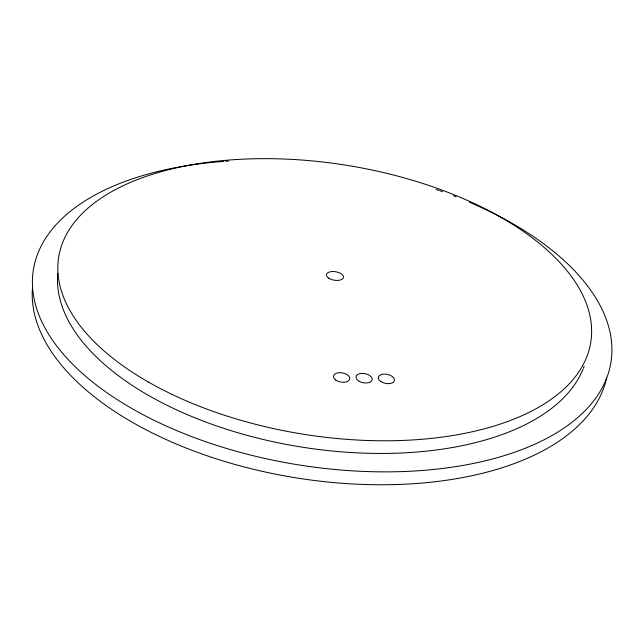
<?xml version="1.0" encoding="UTF-8"?>
<svg xmlns="http://www.w3.org/2000/svg" width="644" height="644" viewBox="0 0 644 644"><rect width="100%" height="100%" fill="white"/><g stroke="black" fill="none" stroke-linecap="round" stroke-linejoin="round"><path stroke-width="0.97" d="M469.387 202.168A292.473 150.736 9.1 0 1 531.542 445.64A292.473 150.736 9.1 0 1 79.317 370.638A292.473 150.736 9.1 0 1 223.701 161.419M225.601 161.282A292.473 150.736 9.1 0 1 228.467 161.097M436.189 189.465A292.473 150.736 9.1 0 1 438.942 190.415M439.86 190.737A292.473 150.736 9.1 0 1 442.605 191.703M453.457 195.72A292.473 150.736 9.1 0 1 456.145 196.758M584.132 366.259A267.888 137.607 9.1 0 1 583.424 368.159M583.045 369.109A267.888 137.607 9.1 0 1 290.186 445.125A267.888 137.607 9.1 0 1 57.791 273.467M606.64 377.698A290.766 152.25 9.1 0 1 299.541 478.403A290.766 152.25 9.1 0 1 32.353 289.261M148.595 382.15A269.425 136.19 9.1 0 0 586.467 357.637A269.425 136.19 9.1 0 0 239.117 159.358A269.425 136.19 9.1 0 0 148.595 382.15M328.649 278.144A8.646 4.299 9.3 0 0 343.123 278.28A8.646 4.299 9.3 0 0 333.109 271.518A8.646 4.299 9.3 0 0 328.649 278.144M359.28 381.329A8.203 4.629 10.8 0 0 372.143 379.751A8.203 4.629 10.8 0 0 360.857 373.472A8.203 4.629 10.8 0 0 359.28 381.329M335.782 380.057A8.227 4.661 10.1 0 0 349.467 379.719A8.227 4.661 10.1 0 0 339.67 372.675A8.227 4.661 10.1 0 0 335.782 380.057M380.886 381.522A8.179 4.589 11.5 0 0 394.249 381.007A8.179 4.589 11.5 0 0 384.025 374.1A8.179 4.589 11.5 0 0 380.886 381.522"/></g></svg>
